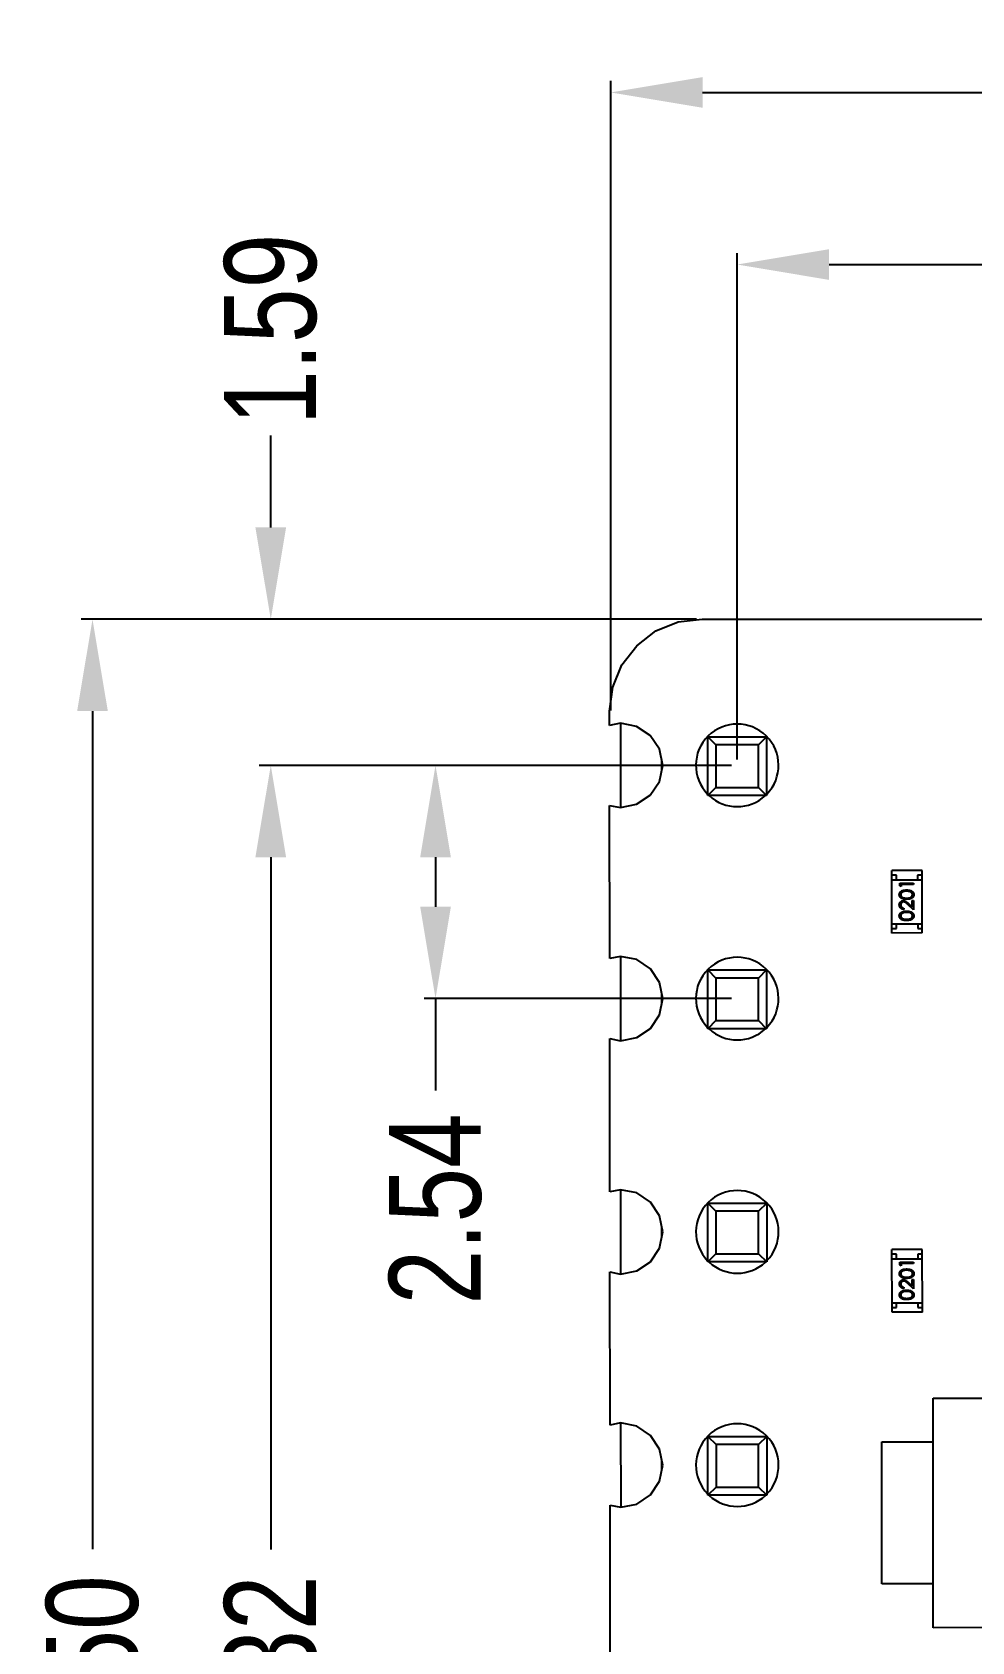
# Model space of a CAD drawing. Header units: inches. Extents: x -50 to 45.5, y -47 to 21.5.
# Drawn here: x -30.97 to -20.75, y -12.74 to 4.79 of the extents above; entities that cross this region are included whole.
import ezdxf

# ---------------------------------------------------------------- set-up
doc = ezdxf.new("R2010")
doc.units = ezdxf.units.IN
doc.header["$LTSCALE"] = 1.21
doc.header["$MEASUREMENT"] = 0
doc.header["$PDMODE"] = 3
doc.header["$PDSIZE"] = 0.3125
doc.layers.get('0').update_dxf_attribs({"linetype": 'CONTINUOUS'})
doc.layers.get('Defpoints').update_dxf_attribs({"linetype": 'CONTINUOUS'})
doc.layers.add('DIM', color=3, linetype='CONTINUOUS')
doc.styles.get("Standard").update_dxf_attribs({"font": 'txt', "width": 0.8})
doc.dimstyles.get("Standard").update_dxf_attribs({"dimtxt": 0.15625, "dimasz": 0.1875, "dimexe": 0.125, "dimexo": 0.0625, "dimgap": 0.09, "dimtad": 0, "dimtih": 1, "dimtoh": 1, "dimzin": 4, "dimdsep": 46, "dimtxsty": 'STANDARD', "dimblk": '_FILLED', "dimblk1": '_FILLED', "dimblk2": '_FILLED', "dimcen": 0.09, "dimazin": 1, "dimtp": 0.01, "dimtm": 0.01, "dimtfac": 1, "dimtofl": 0, "dimtmove": 0, "dimatfit": 3, "dimldrblk": '_FILLED', "dimfxl": 1, "dimtolj": 1, "dimtzin": 4, "dimarcsym": 0})

# ---------------------------------------------------------------- blocks, each defined once
blk = doc.blocks.new('_FILLED')
at = {"color": 0, "linetype": 'ByBlock'}
blk.add_solid([(0, 0), (-1, 0.167), (-1, -0.167)], dxfattribs=at)
blk = doc.blocks.new('*D23')
at = {"layer": 'Defpoints', "color": 0}
for p in [(-8.058, 2.258), (-23.298, -3.195), (-8.058, -3.192)]:
    blk.add_point(p, dxfattribs=at)
at = {"layer": 'DIM', "color": 0, "lineweight": -2}
for p, q in [((-23.298, -3.132), (-23.298, 2.383)), ((-8.058, -3.129), (-8.058, 2.383)), ((-22.298, 2.258), (-17.235, 2.258)), ((-9.058, 2.258), (-14.122, 2.258))]:
    blk.add_line(p, q, dxfattribs=at)
at = {"layer": 'DIM', "color": 0, "lineweight": -2, "rotation": 180}
blk.add_blockref('_FILLED', (-23.298, 2.258), dxfattribs=at)
at = {"layer": 'DIM', "color": 0, "lineweight": -2}
blk.add_blockref('_FILLED', (-8.058, 2.258), dxfattribs=at)
at = {"layer": 'DIM', "color": 0, "insert": (-15.678, 2.258), "char_height": 1, "attachment_point": 5}
blk.add_mtext('\\A1;15.24', dxfattribs=at)
blk = doc.blocks.new('*D24')
at = {"layer": 'Defpoints', "color": 0}
for p in [(-6.678, 4.132), (-6.678, -2.601), (-24.674, -2.661)]:
    blk.add_point(p, dxfattribs=at)
at = {"layer": 'DIM', "color": 0, "lineweight": -2}
for p, q in [((-24.674, -2.598), (-24.674, 4.257)), ((-6.678, -2.539), (-6.678, 4.257)), ((-23.674, 4.132), (-17.099, 4.132)), ((-7.678, 4.132), (-14.253, 4.132))]:
    blk.add_line(p, q, dxfattribs=at)
at = {"layer": 'DIM', "color": 0, "lineweight": -2, "rotation": 180}
blk.add_blockref('_FILLED', (-24.674, 4.132), dxfattribs=at)
at = {"layer": 'DIM', "color": 0, "lineweight": -2}
blk.add_blockref('_FILLED', (-6.678, 4.132), dxfattribs=at)
at = {"layer": 'DIM', "color": 0, "insert": (-15.676, 4.132), "char_height": 1, "attachment_point": 5}
blk.add_mtext('\\A1;18.00', dxfattribs=at)
blk = doc.blocks.new('*D26')
at = {"layer": 'Defpoints', "color": 0}
for p in [(-23.298, -3.195), (-26.581, -5.735), (-23.298, -5.735)]:
    blk.add_point(p, dxfattribs=at)
at = {"layer": 'DIM', "color": 0, "lineweight": -2}
for p, q in [((-23.361, -3.195), (-26.706, -3.195)), ((-26.581, -4.195), (-26.581, -4.735)), ((-23.36, -5.735), (-26.706, -5.735)), ((-26.581, -5.735), (-26.581, -6.735))]:
    blk.add_line(p, q, dxfattribs=at)
for p, rotation in [((-26.581, -3.195), 90), ((-26.581, -5.735), 270)]:
    blk.add_blockref('_FILLED', p, dxfattribs=dict(at, rotation=rotation))
at = {"layer": 'DIM', "color": 0, "insert": (-26.581, -8.025), "char_height": 1, "attachment_point": 5, "rotation": 90}
blk.add_mtext('\\A1;2.54', dxfattribs=at)
blk = doc.blocks.new('*D27')
at = {"layer": 'Defpoints', "color": 0}
for p in [(-23.298, -3.195), (-28.374, -23.515), (-23.294, -23.515)]:
    blk.add_point(p, dxfattribs=at)
at = {"layer": 'DIM', "color": 0, "lineweight": -2}
for p, q in [((-23.361, -3.195), (-28.499, -3.195)), ((-28.374, -4.195), (-28.374, -11.732)), ((-28.374, -22.515), (-28.374, -14.978)), ((-23.356, -23.515), (-28.499, -23.515))]:
    blk.add_line(p, q, dxfattribs=at)
for p, rotation in [((-28.374, -3.195), 90), ((-28.374, -23.515), 270)]:
    blk.add_blockref('_FILLED', p, dxfattribs=dict(at, rotation=rotation))
at = {"layer": 'DIM', "color": 0, "insert": (-28.374, -13.355), "char_height": 1, "attachment_point": 5, "rotation": 90}
blk.add_mtext('\\A1;20.32', dxfattribs=at)
blk = doc.blocks.new('*D28')
at = {"layer": 'Defpoints', "color": 0}
for p in [(-23.679, -1.605), (-30.314, -25.102), (-7.664, -25.102)]:
    blk.add_point(p, dxfattribs=at)
at = {"layer": 'DIM', "color": 0, "lineweight": -2}
for p, q in [((-23.741, -1.605), (-30.439, -1.605)), ((-30.314, -2.605), (-30.314, -11.73)), ((-30.314, -24.102), (-30.314, -14.977)), ((-7.727, -25.102), (-30.439, -25.102))]:
    blk.add_line(p, q, dxfattribs=at)
for p, rotation in [((-30.314, -1.605), 90), ((-30.314, -25.102), 270)]:
    blk.add_blockref('_FILLED', p, dxfattribs=dict(at, rotation=rotation))
at = {"layer": 'DIM', "color": 0, "insert": (-30.314, -13.353), "char_height": 1, "attachment_point": 5, "rotation": 90}
blk.add_mtext('\\A1;23.50', dxfattribs=at)
blk = doc.blocks.new('*D29')
at = {"layer": 'Defpoints', "color": 0}
for p in [(-28.374, -1.605), (-23.679, -1.605), (-23.298, -3.195)]:
    blk.add_point(p, dxfattribs=at)
at = {"layer": 'DIM', "color": 0, "lineweight": -2}
for p, q in [((-28.374, -0.605), (-28.374, 0.395)), ((-23.741, -1.605), (-28.499, -1.605)), ((-23.361, -3.195), (-28.499, -3.195)), ((-28.374, -4.195), (-28.374, -5.195))]:
    blk.add_line(p, q, dxfattribs=at)
for p, rotation in [((-28.374, -1.605), 270), ((-28.374, -3.195), 90)]:
    blk.add_blockref('_FILLED', p, dxfattribs=dict(at, rotation=rotation))
at = {"layer": 'DIM', "color": 0, "insert": (-28.374, 1.552), "char_height": 1, "attachment_point": 5, "rotation": 90}
blk.add_mtext('\\A1;1.59', dxfattribs=at)

msp = doc.modelspace()

# ---------------------------------------------------------------- linework, layer by layer
at = {"color": 7, "linetype": 'Continuous'}
for p, q in [((-24.392, -1.892), (-24.183, -1.732)), ((-24.183, -1.732), (-23.94, -1.631)), ((-23.94, -1.631), (-23.679, -1.605)), ((-23.679, -1.605), (-20.138, -1.602)), ((-24.552, -2.101), (-24.392, -1.892)), ((-24.653, -2.344), (-24.552, -2.101)), ((-24.687, -2.605), (-24.653, -2.344)), ((-24.687, -2.76), (-24.687, -2.605)), ((-24.568, -2.736), (-24.687, -2.76)), ((-24.568, -2.736), (-24.568, -3.654)), ((-24.393, -2.771), (-24.568, -2.736)), ((-24.244, -2.871), (-24.393, -2.771)), ((-24.144, -3.02), (-24.244, -2.871)), ((-23.618, -3.523), (-23.618, -2.883)), ((-23.618, -2.883), (-23.53, -2.971)), ((-23.618, -2.883), (-22.978, -2.883)), ((-23.53, -2.971), (-23.53, -3.435)), ((-23.067, -2.971), (-23.53, -2.971)), ((-22.978, -2.883), (-23.067, -2.971)), ((-23.066, -3.435), (-23.067, -2.971)), ((-22.978, -2.883), (-22.978, -3.523)), ((-24.109, -3.195), (-24.144, -3.02)), ((-24.118, -3.239), (-24.118, -3.151)), ((-24.144, -3.371), (-24.109, -3.195)), ((-24.244, -3.52), (-24.144, -3.371)), ((-23.53, -3.435), (-23.618, -3.523)), ((-23.53, -3.435), (-23.066, -3.435)), ((-23.066, -3.435), (-22.978, -3.523)), ((-24.685, -5.3), (-24.686, -3.631)), ((-24.686, -3.631), (-24.568, -3.654)), ((-24.568, -3.654), (-24.393, -3.619)), ((-24.393, -3.619), (-24.244, -3.52)), ((-22.978, -3.523), (-23.618, -3.523)), ((-21.285, -4.34), (-21.615, -4.341)), ((-21.614, -5.021), (-21.615, -4.341)), ((-21.284, -5.02), (-21.285, -4.34)), ((-21.565, -4.391), (-21.615, -4.391)), ((-21.615, -4.441), (-21.285, -4.44)), ((-21.565, -4.441), (-21.565, -4.391)), ((-21.53, -4.506), (-21.53, -4.479)), ((-21.53, -4.479), (-21.38, -4.479)), ((-21.514, -4.515), (-21.53, -4.506)), ((-21.514, -4.492), (-21.514, -4.515)), ((-21.38, -4.492), (-21.514, -4.492)), ((-21.38, -4.479), (-21.38, -4.492)), ((-21.335, -4.39), (-21.335, -4.44)), ((-21.285, -4.39), (-21.335, -4.39)), ((-21.417, -4.571), (-21.455, -4.565)), ((-21.38, -4.769), (-21.442, -4.711)), ((-21.435, -4.699), (-21.395, -4.737)), ((-21.395, -4.737), (-21.395, -4.667)), ((-21.395, -4.667), (-21.38, -4.667)), ((-21.38, -4.667), (-21.38, -4.769)), ((-21.484, -4.75), (-21.484, -4.763)), ((-21.417, -4.802), (-21.455, -4.796)), ((-21.614, -4.921), (-21.284, -4.92)), ((-21.614, -4.971), (-21.564, -4.971)), ((-21.284, -5.02), (-21.614, -5.021)), ((-21.564, -4.971), (-21.564, -4.921)), ((-21.334, -4.92), (-21.334, -4.97)), ((-21.334, -4.97), (-21.284, -4.97)), ((-24.568, -5.276), (-24.685, -5.3)), ((-24.568, -5.276), (-24.568, -6.194)), ((-24.392, -5.311), (-24.568, -5.276)), ((-24.243, -5.411), (-24.392, -5.311)), ((-24.144, -5.56), (-24.243, -5.411)), ((-23.618, -6.063), (-23.618, -5.423)), ((-23.618, -5.423), (-23.53, -5.511)), ((-23.618, -5.423), (-22.978, -5.423)), ((-22.978, -5.423), (-23.066, -5.511)), ((-22.978, -5.423), (-22.978, -6.063)), ((-24.109, -5.735), (-24.144, -5.56)), ((-23.53, -5.511), (-23.529, -5.975)), ((-23.066, -5.511), (-23.53, -5.511)), ((-23.066, -5.975), (-23.066, -5.511)), ((-24.144, -5.911), (-24.109, -5.735)), ((-24.118, -5.779), (-24.118, -5.691)), ((-24.243, -6.06), (-24.144, -5.911)), ((-24.392, -6.159), (-24.243, -6.06)), ((-23.529, -5.975), (-23.618, -6.063)), ((-22.978, -6.063), (-23.618, -6.063)), ((-23.529, -5.975), (-23.066, -5.975)), ((-23.066, -5.975), (-22.978, -6.063)), ((-24.684, -7.84), (-24.685, -6.171)), ((-24.685, -6.171), (-24.568, -6.194)), ((-24.568, -6.194), (-24.392, -6.159)), ((-24.567, -7.816), (-24.684, -7.84)), ((-24.567, -7.816), (-24.567, -8.734)), ((-24.392, -7.851), (-24.567, -7.816)), ((-24.243, -7.951), (-24.392, -7.851)), ((-24.143, -8.1), (-24.243, -7.951)), ((-23.617, -8.603), (-23.617, -7.963)), ((-23.617, -7.963), (-23.529, -8.051)), ((-23.617, -7.963), (-22.977, -7.963)), ((-23.529, -8.051), (-23.529, -8.515)), ((-23.065, -8.051), (-23.529, -8.051)), ((-22.977, -7.963), (-23.065, -8.051)), ((-23.065, -8.515), (-23.065, -8.051)), ((-22.977, -7.963), (-22.977, -8.603)), ((-24.108, -8.275), (-24.143, -8.1)), ((-24.117, -8.319), (-24.117, -8.231)), ((-24.143, -8.451), (-24.108, -8.275)), ((-24.243, -8.6), (-24.143, -8.451)), ((-23.529, -8.515), (-23.617, -8.603)), ((-23.529, -8.515), (-23.065, -8.515)), ((-23.065, -8.515), (-22.977, -8.603)), ((-21.613, -9.148), (-21.614, -8.468)), ((-21.284, -8.468), (-21.614, -8.468)), ((-21.564, -8.518), (-21.614, -8.518)), ((-21.614, -8.568), (-21.284, -8.568)), ((-21.564, -8.568), (-21.564, -8.518)), ((-21.334, -8.518), (-21.334, -8.568)), ((-21.284, -8.518), (-21.334, -8.518)), ((-21.283, -9.148), (-21.284, -8.468)), ((-24.682, -10.379), (-24.683, -8.711)), ((-24.683, -8.711), (-24.567, -8.734)), ((-24.567, -8.734), (-24.391, -8.699)), ((-24.391, -8.699), (-24.243, -8.6)), ((-22.977, -8.603), (-23.617, -8.603)), ((-21.529, -8.634), (-21.529, -8.606)), ((-21.529, -8.606), (-21.379, -8.606)), ((-21.514, -8.643), (-21.529, -8.634)), ((-21.514, -8.62), (-21.514, -8.643)), ((-21.379, -8.62), (-21.514, -8.62)), ((-21.416, -8.698), (-21.454, -8.693)), ((-21.379, -8.606), (-21.379, -8.62)), ((-21.483, -8.877), (-21.483, -8.891)), ((-21.416, -8.929), (-21.454, -8.924)), ((-21.379, -8.897), (-21.441, -8.838)), ((-21.434, -8.827), (-21.394, -8.864)), ((-21.394, -8.864), (-21.394, -8.795)), ((-21.394, -8.795), (-21.379, -8.795)), ((-21.379, -8.795), (-21.379, -8.897)), ((-21.614, -9.048), (-21.284, -9.048)), ((-21.614, -9.098), (-21.564, -9.098)), ((-21.564, -9.098), (-21.564, -9.048)), ((-21.334, -9.048), (-21.334, -9.098)), ((-21.334, -9.098), (-21.284, -9.098)), ((-21.283, -9.148), (-21.613, -9.148)), ((-21.165, -10.085), (-18.165, -10.084)), ((-21.164, -12.585), (-21.165, -10.085)), ((-24.567, -10.356), (-24.682, -10.379)), ((-24.567, -10.356), (-24.566, -11.274)), ((-24.391, -10.391), (-24.567, -10.356)), ((-24.242, -10.491), (-24.391, -10.391)), ((-24.143, -10.64), (-24.242, -10.491)), ((-23.616, -11.143), (-23.617, -10.503)), ((-23.617, -10.503), (-23.528, -10.591)), ((-23.617, -10.503), (-22.977, -10.503)), ((-22.977, -10.503), (-23.065, -10.591)), ((-22.977, -10.503), (-22.976, -11.143)), ((-24.108, -10.815), (-24.143, -10.64)), ((-23.528, -10.591), (-23.528, -11.055)), ((-23.065, -10.591), (-23.528, -10.591)), ((-23.065, -11.055), (-23.065, -10.591)), ((-21.725, -12.108), (-21.725, -10.563)), ((-21.725, -10.563), (-21.164, -10.563)), ((-24.143, -10.991), (-24.108, -10.815)), ((-24.117, -10.859), (-24.117, -10.771)), ((-24.242, -11.14), (-24.143, -10.991)), ((-24.391, -11.239), (-24.242, -11.14)), ((-23.528, -11.055), (-23.616, -11.143)), ((-22.976, -11.143), (-23.616, -11.143)), ((-23.528, -11.055), (-23.065, -11.055)), ((-23.065, -11.055), (-22.976, -11.143)), ((-24.681, -12.919), (-24.682, -11.251)), ((-24.682, -11.251), (-24.566, -11.274)), ((-24.566, -11.274), (-24.391, -11.239)), ((-21.164, -12.108), (-21.725, -12.108)), ((-18.164, -12.584), (-21.164, -12.585))]:
    msp.add_line(p, q, dxfattribs=at)
for centre, start, end in [((-23.298, -3.195), 315.8547, 224.1981), ((-23.298, -3.195), 227.1055, 312.8734), ((-23.298, -5.735), 315.8547, 224.1981), ((-23.298, -5.735), 227.1055, 312.8734), ((-23.297, -8.275), 315.8547, 224.1981), ((-23.297, -8.275), 227.1055, 312.8734), ((-23.297, -10.815), 315.8547, 224.1981), ((-23.297, -10.815), 227.1055, 312.8734)]:
    msp.add_arc(centre, 0.45, start, end, dxfattribs=at)
for points, knots in [([(-21.534, -4.604), (-21.534, -4.602), (-21.534, -4.6), (-21.533, -4.596), (-21.533, -4.593), (-21.532, -4.59), (-21.53, -4.586), (-21.529, -4.583), (-21.527, -4.58), (-21.525, -4.577), (-21.523, -4.574), (-21.521, -4.572), (-21.518, -4.569), (-21.515, -4.567), (-21.511, -4.564), (-21.508, -4.562), (-21.504, -4.56), (-21.5, -4.559), (-21.496, -4.557), (-21.491, -4.556), (-21.486, -4.554), (-21.48, -4.553), (-21.474, -4.553), (-21.468, -4.552), (-21.462, -4.552), (-21.457, -4.552), (-21.455, -4.552)], [0, 0, 0, 0, 0.033788, 0.067194, 0.099862, 0.132567, 0.165151, 0.197913, 0.231319, 0.265083, 0.299255, 0.334399, 0.369943, 0.406284, 0.444064, 0.482998, 0.523354, 0.565537, 0.609613, 0.656391, 0.705885, 0.758325, 0.813832, 0.872795, 0.934722, 1, 1, 1, 1]), ([(-21.455, -4.552), (-21.452, -4.552), (-21.448, -4.552), (-21.441, -4.552), (-21.435, -4.553), (-21.429, -4.553), (-21.424, -4.554), (-21.419, -4.556), (-21.414, -4.557), (-21.41, -4.558), (-21.406, -4.56), (-21.402, -4.562), (-21.398, -4.564), (-21.395, -4.566), (-21.392, -4.569), (-21.389, -4.571), (-21.387, -4.574), (-21.384, -4.577), (-21.382, -4.58), (-21.381, -4.583), (-21.379, -4.586), (-21.378, -4.59), (-21.377, -4.593), (-21.376, -4.596), (-21.376, -4.6), (-21.376, -4.602), (-21.376, -4.604)], [0, 0, 0, 0, 0.065063, 0.126773, 0.185516, 0.240765, 0.29298, 0.34225, 0.388919, 0.432776, 0.474628, 0.514775, 0.553606, 0.591426, 0.628028, 0.663804, 0.698984, 0.733591, 0.767628, 0.801208, 0.834264, 0.866981, 0.89972, 0.932702, 0.966176, 1, 1, 1, 1]), ([(-21.455, -4.654), (-21.457, -4.654), (-21.462, -4.654), (-21.469, -4.653), (-21.475, -4.653), (-21.481, -4.652), (-21.487, -4.651), (-21.492, -4.65), (-21.496, -4.649), (-21.501, -4.647), (-21.505, -4.646), (-21.508, -4.644), (-21.512, -4.642), (-21.515, -4.64), (-21.518, -4.637), (-21.521, -4.635), (-21.523, -4.632), (-21.525, -4.63), (-21.527, -4.627), (-21.529, -4.624), (-21.53, -4.62), (-21.532, -4.617), (-21.533, -4.614), (-21.533, -4.611), (-21.534, -4.607), (-21.534, -4.605), (-21.534, -4.604)], [0, 0, 0, 0, 0.068595, 0.133246, 0.194313, 0.251279, 0.304513, 0.354235, 0.400481, 0.443411, 0.484015, 0.523252, 0.561042, 0.5979, 0.633518, 0.668314, 0.702496, 0.736685, 0.770293, 0.803437, 0.835913, 0.86846, 0.900847, 0.933467, 0.966258, 1, 1, 1, 1]), ([(-21.534, -4.714), (-21.534, -4.713), (-21.534, -4.71), (-21.533, -4.705), (-21.532, -4.7), (-21.53, -4.696), (-21.529, -4.692), (-21.526, -4.688), (-21.524, -4.685), (-21.52, -4.682), (-21.517, -4.679), (-21.513, -4.676), (-21.51, -4.674), (-21.506, -4.672), (-21.502, -4.671), (-21.498, -4.67), (-21.493, -4.669), (-21.491, -4.669), (-21.489, -4.669)], [0, 0, 0, 0, 0.069475, 0.136517, 0.200789, 0.26383, 0.325735, 0.387291, 0.449509, 0.512968, 0.576275, 0.63758, 0.697903, 0.757172, 0.816599, 0.876653, 0.93729, 1, 1, 1, 1]), ([(-21.484, -4.763), (-21.485, -4.763), (-21.489, -4.763), (-21.494, -4.762), (-21.499, -4.761), (-21.504, -4.759), (-21.508, -4.757), (-21.512, -4.755), (-21.516, -4.752), (-21.52, -4.749), (-21.523, -4.745), (-21.526, -4.741), (-21.528, -4.737), (-21.53, -4.733), (-21.532, -4.729), (-21.533, -4.724), (-21.534, -4.719), (-21.534, -4.716), (-21.534, -4.714)], [0, 0, 0, 0, 0.068791, 0.135103, 0.198979, 0.261904, 0.323495, 0.385195, 0.446969, 0.509765, 0.572251, 0.633405, 0.693251, 0.752583, 0.812579, 0.873275, 0.93555, 1, 1, 1, 1]), ([(-21.455, -4.565), (-21.457, -4.565), (-21.46, -4.565), (-21.465, -4.565), (-21.47, -4.566), (-21.475, -4.566), (-21.479, -4.567), (-21.483, -4.568), (-21.487, -4.569), (-21.491, -4.57), (-21.494, -4.572), (-21.498, -4.573), (-21.501, -4.575), (-21.503, -4.576), (-21.506, -4.578), (-21.508, -4.58), (-21.51, -4.582), (-21.512, -4.585), (-21.515, -4.589), (-21.517, -4.593), (-21.518, -4.598), (-21.518, -4.601), (-21.518, -4.603)], [0, 0, 0, 0, 0.065681, 0.128486, 0.188175, 0.245106, 0.299448, 0.350823, 0.399942, 0.446672, 0.491255, 0.533376, 0.573853, 0.612526, 0.649597, 0.685532, 0.720106, 0.753838, 0.818925, 0.880493, 0.940311, 1, 1, 1, 1]), ([(-21.518, -4.603), (-21.518, -4.605), (-21.518, -4.608), (-21.517, -4.613), (-21.515, -4.618), (-21.512, -4.621), (-21.51, -4.624), (-21.508, -4.626), (-21.506, -4.628), (-21.504, -4.63), (-21.501, -4.632), (-21.498, -4.633), (-21.496, -4.634), (-21.492, -4.636), (-21.489, -4.637), (-21.485, -4.638), (-21.481, -4.639), (-21.477, -4.639), (-21.472, -4.64), (-21.466, -4.64), (-21.461, -4.64), (-21.457, -4.64), (-21.455, -4.64)], [0, 0, 0, 0, 0.060387, 0.120883, 0.182755, 0.247811, 0.281299, 0.315088, 0.349702, 0.384857, 0.420966, 0.458511, 0.497175, 0.537602, 0.580503, 0.627468, 0.678388, 0.733983, 0.793747, 0.857714, 0.926698, 1, 1, 1, 1]), ([(-21.488, -4.683), (-21.489, -4.683), (-21.491, -4.683), (-21.494, -4.683), (-21.497, -4.684), (-21.499, -4.685), (-21.502, -4.686), (-21.505, -4.688), (-21.507, -4.69), (-21.509, -4.692), (-21.511, -4.694), (-21.513, -4.697), (-21.515, -4.7), (-21.516, -4.702), (-21.517, -4.705), (-21.518, -4.709), (-21.518, -4.712), (-21.518, -4.714), (-21.518, -4.715)], [0, 0, 0, 0, 0.061965, 0.122122, 0.180988, 0.239933, 0.299906, 0.359989, 0.421776, 0.486576, 0.551535, 0.615018, 0.677259, 0.73973, 0.80305, 0.866495, 0.931973, 1, 1, 1, 1]), ([(-21.518, -4.715), (-21.518, -4.716), (-21.518, -4.719), (-21.518, -4.722), (-21.517, -4.725), (-21.516, -4.728), (-21.515, -4.731), (-21.513, -4.734), (-21.511, -4.737), (-21.509, -4.739), (-21.507, -4.741), (-21.504, -4.743), (-21.501, -4.745), (-21.498, -4.747), (-21.495, -4.748), (-21.491, -4.749), (-21.488, -4.749), (-21.485, -4.75), (-21.484, -4.75)], [0, 0, 0, 0, 0.064439, 0.126547, 0.186887, 0.245878, 0.304041, 0.362191, 0.420976, 0.48066, 0.5406, 0.600689, 0.661936, 0.724443, 0.789038, 0.856314, 0.926352, 1, 1, 1, 1]), ([(-21.489, -4.669), (-21.487, -4.669), (-21.483, -4.669), (-21.477, -4.671), (-21.471, -4.672), (-21.466, -4.675), (-21.462, -4.677), (-21.459, -4.679), (-21.456, -4.682), (-21.452, -4.685), (-21.448, -4.688), (-21.444, -4.691), (-21.44, -4.695), (-21.437, -4.698), (-21.435, -4.699)], [0, 0, 0, 0, 0.098702, 0.195672, 0.292422, 0.391343, 0.444462, 0.504229, 0.570352, 0.642546, 0.722288, 0.807921, 0.90047, 1, 1, 1, 1]), ([(-21.442, -4.711), (-21.443, -4.709), (-21.446, -4.707), (-21.45, -4.703), (-21.454, -4.699), (-21.458, -4.696), (-21.461, -4.694), (-21.464, -4.691), (-21.467, -4.689), (-21.47, -4.687), (-21.474, -4.685), (-21.478, -4.684), (-21.483, -4.683), (-21.486, -4.683), (-21.488, -4.683)], [0, 0, 0, 0, 0.110803, 0.212829, 0.306101, 0.390647, 0.466924, 0.534481, 0.593587, 0.644557, 0.7362, 0.825024, 0.911986, 1, 1, 1, 1]), ([(-21.455, -4.64), (-21.453, -4.64), (-21.449, -4.64), (-21.443, -4.64), (-21.438, -4.64), (-21.433, -4.639), (-21.429, -4.638), (-21.424, -4.638), (-21.421, -4.637), (-21.417, -4.636), (-21.414, -4.634), (-21.411, -4.633), (-21.409, -4.632), (-21.406, -4.63), (-21.404, -4.628), (-21.402, -4.626), (-21.4, -4.624), (-21.397, -4.621), (-21.395, -4.618), (-21.393, -4.613), (-21.392, -4.608), (-21.391, -4.605), (-21.391, -4.603)], [0, 0, 0, 0, 0.072951, 0.141584, 0.205926, 0.265301, 0.320597, 0.371817, 0.41879, 0.461699, 0.502134, 0.540804, 0.578181, 0.614297, 0.649678, 0.684299, 0.718359, 0.752081, 0.817652, 0.879722, 0.939966, 1, 1, 1, 1]), ([(-21.376, -4.604), (-21.376, -4.605), (-21.376, -4.607), (-21.376, -4.611), (-21.377, -4.614), (-21.378, -4.617), (-21.379, -4.62), (-21.381, -4.623), (-21.382, -4.626), (-21.384, -4.629), (-21.386, -4.632), (-21.389, -4.635), (-21.392, -4.637), (-21.395, -4.64), (-21.398, -4.642), (-21.401, -4.644), (-21.405, -4.646), (-21.409, -4.647), (-21.413, -4.649), (-21.418, -4.65), (-21.423, -4.651), (-21.429, -4.652), (-21.435, -4.653), (-21.441, -4.653), (-21.448, -4.654), (-21.452, -4.654), (-21.455, -4.654)], [0, 0, 0, 0, 0.033787, 0.066622, 0.099285, 0.131361, 0.163585, 0.196104, 0.228902, 0.262158, 0.295991, 0.330218, 0.36506, 0.400951, 0.43762, 0.475708, 0.515381, 0.556414, 0.599765, 0.646424, 0.696431, 0.749782, 0.806573, 0.867436, 0.931887, 1, 1, 1, 1]), ([(-21.391, -4.603), (-21.391, -4.601), (-21.392, -4.598), (-21.393, -4.593), (-21.395, -4.589), (-21.397, -4.585), (-21.399, -4.582), (-21.401, -4.58), (-21.404, -4.578), (-21.406, -4.576), (-21.408, -4.575), (-21.411, -4.573), (-21.414, -4.572), (-21.416, -4.571), (-21.417, -4.571)], [0, 0, 0, 0, 0.112813, 0.225394, 0.339595, 0.459675, 0.521735, 0.583926, 0.648174, 0.713881, 0.781004, 0.851451, 0.924051, 1, 1, 1, 1]), ([(-21.534, -4.834), (-21.534, -4.833), (-21.534, -4.831), (-21.533, -4.827), (-21.533, -4.824), (-21.532, -4.821), (-21.53, -4.817), (-21.529, -4.814), (-21.527, -4.811), (-21.525, -4.808), (-21.523, -4.805), (-21.521, -4.802), (-21.518, -4.8), (-21.515, -4.797), (-21.511, -4.795), (-21.508, -4.793), (-21.504, -4.791), (-21.5, -4.789), (-21.495, -4.788), (-21.491, -4.786), (-21.486, -4.785), (-21.48, -4.784), (-21.474, -4.783), (-21.468, -4.783), (-21.462, -4.783), (-21.457, -4.783), (-21.455, -4.783)], [0, 0, 0, 0, 0.033788, 0.067194, 0.099862, 0.132567, 0.165151, 0.197913, 0.231319, 0.265083, 0.299255, 0.334399, 0.369943, 0.406284, 0.444064, 0.482998, 0.523354, 0.565537, 0.609613, 0.656391, 0.705885, 0.758325, 0.813832, 0.872795, 0.934722, 1, 1, 1, 1]), ([(-21.455, -4.884), (-21.457, -4.884), (-21.462, -4.884), (-21.469, -4.884), (-21.475, -4.884), (-21.481, -4.883), (-21.486, -4.882), (-21.492, -4.881), (-21.496, -4.88), (-21.501, -4.878), (-21.505, -4.877), (-21.508, -4.875), (-21.512, -4.873), (-21.515, -4.871), (-21.518, -4.868), (-21.521, -4.866), (-21.523, -4.863), (-21.525, -4.86), (-21.527, -4.857), (-21.529, -4.854), (-21.53, -4.851), (-21.532, -4.848), (-21.533, -4.845), (-21.533, -4.841), (-21.534, -4.838), (-21.534, -4.836), (-21.534, -4.834)], [0, 0, 0, 0, 0.068595, 0.133246, 0.194313, 0.251279, 0.304513, 0.354235, 0.400481, 0.443411, 0.484015, 0.523252, 0.561042, 0.5979, 0.633518, 0.668314, 0.702496, 0.736685, 0.770293, 0.803437, 0.835913, 0.86846, 0.900847, 0.933467, 0.966258, 1, 1, 1, 1]), ([(-21.455, -4.796), (-21.457, -4.796), (-21.46, -4.796), (-21.465, -4.796), (-21.47, -4.797), (-21.475, -4.797), (-21.479, -4.798), (-21.483, -4.799), (-21.487, -4.8), (-21.491, -4.801), (-21.494, -4.802), (-21.498, -4.804), (-21.501, -4.805), (-21.503, -4.807), (-21.506, -4.809), (-21.508, -4.811), (-21.51, -4.813), (-21.512, -4.816), (-21.515, -4.819), (-21.517, -4.824), (-21.518, -4.829), (-21.518, -4.832), (-21.518, -4.834)], [0, 0, 0, 0, 0.065681, 0.128486, 0.188175, 0.245106, 0.299448, 0.350823, 0.399942, 0.446672, 0.491255, 0.533376, 0.573853, 0.612526, 0.649597, 0.685532, 0.720106, 0.753838, 0.818925, 0.880493, 0.940311, 1, 1, 1, 1]), ([(-21.518, -4.834), (-21.518, -4.836), (-21.518, -4.839), (-21.517, -4.844), (-21.515, -4.848), (-21.512, -4.852), (-21.51, -4.855), (-21.508, -4.857), (-21.506, -4.859), (-21.504, -4.861), (-21.501, -4.862), (-21.498, -4.864), (-21.495, -4.865), (-21.492, -4.866), (-21.489, -4.868), (-21.485, -4.868), (-21.481, -4.869), (-21.477, -4.87), (-21.472, -4.87), (-21.466, -4.871), (-21.461, -4.871), (-21.457, -4.871), (-21.455, -4.871)], [0, 0, 0, 0, 0.060387, 0.120883, 0.182755, 0.247811, 0.281299, 0.315088, 0.349702, 0.384857, 0.420966, 0.458511, 0.497175, 0.537602, 0.580503, 0.627468, 0.678388, 0.733983, 0.793747, 0.857714, 0.926698, 1, 1, 1, 1]), ([(-21.455, -4.783), (-21.452, -4.783), (-21.448, -4.783), (-21.441, -4.783), (-21.435, -4.783), (-21.429, -4.784), (-21.424, -4.785), (-21.419, -4.786), (-21.414, -4.788), (-21.41, -4.789), (-21.406, -4.791), (-21.402, -4.793), (-21.398, -4.795), (-21.395, -4.797), (-21.392, -4.8), (-21.389, -4.802), (-21.387, -4.805), (-21.384, -4.808), (-21.382, -4.811), (-21.381, -4.814), (-21.379, -4.817), (-21.378, -4.82), (-21.377, -4.824), (-21.376, -4.827), (-21.376, -4.831), (-21.376, -4.833), (-21.376, -4.834)], [0, 0, 0, 0, 0.065063, 0.126773, 0.185516, 0.240765, 0.29298, 0.34225, 0.388919, 0.432776, 0.474628, 0.514775, 0.553606, 0.591426, 0.628028, 0.663804, 0.698984, 0.733591, 0.767628, 0.801208, 0.834264, 0.866981, 0.89972, 0.932702, 0.966176, 1, 1, 1, 1]), ([(-21.455, -4.871), (-21.453, -4.871), (-21.449, -4.871), (-21.443, -4.871), (-21.438, -4.87), (-21.433, -4.87), (-21.429, -4.869), (-21.424, -4.868), (-21.421, -4.868), (-21.417, -4.866), (-21.414, -4.865), (-21.411, -4.864), (-21.409, -4.862), (-21.406, -4.861), (-21.404, -4.859), (-21.402, -4.857), (-21.4, -4.855), (-21.397, -4.852), (-21.395, -4.848), (-21.393, -4.844), (-21.392, -4.839), (-21.391, -4.836), (-21.391, -4.834)], [0, 0, 0, 0, 0.072951, 0.141584, 0.205926, 0.265301, 0.320597, 0.371817, 0.41879, 0.461699, 0.502134, 0.540804, 0.578181, 0.614297, 0.649678, 0.684299, 0.718359, 0.752081, 0.817652, 0.879722, 0.939966, 1, 1, 1, 1]), ([(-21.376, -4.834), (-21.376, -4.835), (-21.376, -4.838), (-21.376, -4.841), (-21.377, -4.845), (-21.378, -4.848), (-21.379, -4.851), (-21.381, -4.854), (-21.382, -4.857), (-21.384, -4.86), (-21.386, -4.863), (-21.389, -4.866), (-21.392, -4.868), (-21.394, -4.87), (-21.398, -4.873), (-21.401, -4.875), (-21.405, -4.876), (-21.409, -4.878), (-21.413, -4.88), (-21.418, -4.881), (-21.423, -4.882), (-21.429, -4.883), (-21.435, -4.884), (-21.441, -4.884), (-21.448, -4.884), (-21.452, -4.884), (-21.455, -4.884)], [0, 0, 0, 0, 0.033787, 0.066622, 0.099285, 0.131361, 0.163585, 0.196104, 0.228902, 0.262158, 0.295991, 0.330218, 0.36506, 0.400951, 0.43762, 0.475708, 0.515381, 0.556414, 0.599765, 0.646424, 0.696431, 0.749782, 0.806573, 0.867436, 0.931887, 1, 1, 1, 1]), ([(-21.391, -4.834), (-21.391, -4.832), (-21.392, -4.829), (-21.393, -4.824), (-21.395, -4.819), (-21.397, -4.816), (-21.399, -4.813), (-21.401, -4.811), (-21.403, -4.809), (-21.406, -4.807), (-21.408, -4.806), (-21.411, -4.804), (-21.414, -4.803), (-21.416, -4.802), (-21.417, -4.802)], [0, 0, 0, 0, 0.112813, 0.225394, 0.339595, 0.459675, 0.521735, 0.583926, 0.648174, 0.713881, 0.781004, 0.851451, 0.924051, 1, 1, 1, 1]), ([(-21.533, -8.731), (-21.533, -8.73), (-21.533, -8.728), (-21.532, -8.724), (-21.532, -8.721), (-21.531, -8.717), (-21.529, -8.714), (-21.528, -8.711), (-21.526, -8.708), (-21.524, -8.705), (-21.522, -8.702), (-21.52, -8.699), (-21.517, -8.697), (-21.514, -8.694), (-21.51, -8.692), (-21.507, -8.69), (-21.503, -8.688), (-21.499, -8.686), (-21.495, -8.684), (-21.49, -8.683), (-21.485, -8.682), (-21.479, -8.681), (-21.473, -8.68), (-21.467, -8.68), (-21.461, -8.679), (-21.456, -8.679), (-21.454, -8.679)], [0, 0, 0, 0, 0.033788, 0.067194, 0.099862, 0.132567, 0.165151, 0.197913, 0.231319, 0.265083, 0.299255, 0.334399, 0.369943, 0.406284, 0.444064, 0.482998, 0.523354, 0.565537, 0.609613, 0.656391, 0.705885, 0.758325, 0.813832, 0.872795, 0.934722, 1, 1, 1, 1]), ([(-21.454, -8.781), (-21.456, -8.781), (-21.461, -8.781), (-21.468, -8.781), (-21.474, -8.78), (-21.48, -8.78), (-21.486, -8.779), (-21.491, -8.778), (-21.495, -8.776), (-21.5, -8.775), (-21.504, -8.773), (-21.507, -8.771), (-21.511, -8.769), (-21.514, -8.767), (-21.517, -8.765), (-21.52, -8.762), (-21.522, -8.76), (-21.524, -8.757), (-21.526, -8.754), (-21.528, -8.751), (-21.529, -8.748), (-21.531, -8.745), (-21.532, -8.741), (-21.532, -8.738), (-21.533, -8.735), (-21.533, -8.732), (-21.533, -8.731)], [0, 0, 0, 0, 0.068595, 0.133246, 0.194313, 0.251279, 0.304513, 0.354235, 0.400481, 0.443411, 0.484015, 0.523252, 0.561042, 0.5979, 0.633518, 0.668314, 0.702496, 0.736685, 0.770293, 0.803437, 0.835913, 0.86846, 0.900847, 0.933467, 0.966258, 1, 1, 1, 1]), ([(-21.454, -8.693), (-21.456, -8.693), (-21.459, -8.693), (-21.464, -8.693), (-21.469, -8.693), (-21.474, -8.694), (-21.478, -8.695), (-21.483, -8.696), (-21.486, -8.697), (-21.49, -8.698), (-21.494, -8.699), (-21.497, -8.701), (-21.5, -8.702), (-21.502, -8.704), (-21.505, -8.706), (-21.507, -8.708), (-21.509, -8.71), (-21.511, -8.712), (-21.514, -8.716), (-21.516, -8.721), (-21.517, -8.726), (-21.517, -8.729), (-21.517, -8.731)], [0, 0, 0, 0, 0.065681, 0.128486, 0.188175, 0.245106, 0.299448, 0.350823, 0.399942, 0.446672, 0.491255, 0.533376, 0.573853, 0.612526, 0.649597, 0.685532, 0.720106, 0.753838, 0.818925, 0.880493, 0.940311, 1, 1, 1, 1]), ([(-21.517, -8.731), (-21.517, -8.732), (-21.517, -8.736), (-21.516, -8.74), (-21.514, -8.745), (-21.511, -8.749), (-21.509, -8.752), (-21.507, -8.754), (-21.505, -8.756), (-21.503, -8.757), (-21.5, -8.759), (-21.497, -8.761), (-21.495, -8.762), (-21.491, -8.763), (-21.488, -8.764), (-21.484, -8.765), (-21.48, -8.766), (-21.476, -8.767), (-21.471, -8.767), (-21.465, -8.767), (-21.46, -8.768), (-21.456, -8.768), (-21.454, -8.768)], [0, 0, 0, 0, 0.060387, 0.120883, 0.182755, 0.247811, 0.281299, 0.315088, 0.349702, 0.384857, 0.420966, 0.458511, 0.497175, 0.537602, 0.580503, 0.627468, 0.678388, 0.733983, 0.793747, 0.857714, 0.926698, 1, 1, 1, 1]), ([(-21.454, -8.679), (-21.452, -8.679), (-21.447, -8.679), (-21.441, -8.68), (-21.434, -8.68), (-21.429, -8.681), (-21.423, -8.682), (-21.418, -8.683), (-21.413, -8.684), (-21.409, -8.686), (-21.405, -8.688), (-21.401, -8.69), (-21.397, -8.692), (-21.394, -8.694), (-21.391, -8.696), (-21.388, -8.699), (-21.386, -8.702), (-21.384, -8.705), (-21.382, -8.708), (-21.38, -8.711), (-21.378, -8.714), (-21.377, -8.717), (-21.376, -8.721), (-21.376, -8.724), (-21.375, -8.727), (-21.375, -8.73), (-21.375, -8.731)], [0, 0, 0, 0, 0.065063, 0.126773, 0.185516, 0.240765, 0.29298, 0.34225, 0.388919, 0.432776, 0.474628, 0.514775, 0.553606, 0.591426, 0.628028, 0.663804, 0.698984, 0.733591, 0.767628, 0.801208, 0.834264, 0.866981, 0.89972, 0.932702, 0.966176, 1, 1, 1, 1]), ([(-21.375, -8.731), (-21.375, -8.732), (-21.375, -8.735), (-21.375, -8.738), (-21.376, -8.741), (-21.377, -8.745), (-21.378, -8.748), (-21.38, -8.751), (-21.381, -8.754), (-21.383, -8.757), (-21.385, -8.76), (-21.388, -8.762), (-21.391, -8.765), (-21.394, -8.767), (-21.397, -8.769), (-21.4, -8.771), (-21.404, -8.773), (-21.408, -8.775), (-21.412, -8.776), (-21.417, -8.778), (-21.422, -8.779), (-21.428, -8.78), (-21.434, -8.78), (-21.44, -8.781), (-21.447, -8.781), (-21.451, -8.781), (-21.454, -8.781)], [0, 0, 0, 0, 0.033787, 0.066622, 0.099285, 0.131361, 0.163585, 0.196104, 0.228902, 0.262158, 0.295991, 0.330218, 0.36506, 0.400951, 0.43762, 0.475708, 0.515381, 0.556414, 0.599765, 0.646424, 0.696431, 0.749782, 0.806573, 0.867436, 0.931887, 1, 1, 1, 1]), ([(-21.454, -8.768), (-21.452, -8.768), (-21.448, -8.768), (-21.442, -8.767), (-21.437, -8.767), (-21.432, -8.767), (-21.428, -8.766), (-21.424, -8.765), (-21.42, -8.764), (-21.416, -8.763), (-21.413, -8.762), (-21.41, -8.761), (-21.408, -8.759), (-21.405, -8.757), (-21.403, -8.756), (-21.401, -8.754), (-21.399, -8.752), (-21.396, -8.749), (-21.394, -8.745), (-21.392, -8.74), (-21.391, -8.736), (-21.39, -8.732), (-21.39, -8.731)], [0, 0, 0, 0, 0.072951, 0.141584, 0.205926, 0.265301, 0.320597, 0.371817, 0.41879, 0.461699, 0.502134, 0.540804, 0.578181, 0.614297, 0.649678, 0.684299, 0.718359, 0.752081, 0.817652, 0.879722, 0.939966, 1, 1, 1, 1]), ([(-21.39, -8.731), (-21.39, -8.729), (-21.391, -8.726), (-21.392, -8.721), (-21.394, -8.716), (-21.396, -8.712), (-21.399, -8.71), (-21.4, -8.708), (-21.403, -8.706), (-21.405, -8.704), (-21.407, -8.702), (-21.41, -8.701), (-21.413, -8.7), (-21.415, -8.699), (-21.416, -8.698)], [0, 0, 0, 0, 0.112813, 0.225394, 0.339595, 0.459675, 0.521735, 0.583926, 0.648174, 0.713881, 0.781004, 0.851451, 0.924051, 1, 1, 1, 1]), ([(-21.533, -8.842), (-21.533, -8.84), (-21.533, -8.837), (-21.532, -8.832), (-21.531, -8.828), (-21.529, -8.824), (-21.528, -8.82), (-21.525, -8.816), (-21.523, -8.812), (-21.519, -8.809), (-21.516, -8.806), (-21.513, -8.804), (-21.509, -8.801), (-21.505, -8.8), (-21.501, -8.798), (-21.497, -8.797), (-21.493, -8.797), (-21.49, -8.797), (-21.488, -8.797)], [0, 0, 0, 0, 0.069475, 0.136517, 0.200789, 0.26383, 0.325735, 0.387291, 0.449509, 0.512968, 0.576275, 0.63758, 0.697903, 0.757172, 0.816599, 0.876653, 0.93729, 1, 1, 1, 1]), ([(-21.483, -8.891), (-21.484, -8.891), (-21.488, -8.891), (-21.493, -8.89), (-21.498, -8.889), (-21.503, -8.887), (-21.507, -8.885), (-21.511, -8.883), (-21.515, -8.88), (-21.519, -8.876), (-21.522, -8.873), (-21.525, -8.869), (-21.527, -8.865), (-21.529, -8.861), (-21.531, -8.856), (-21.532, -8.852), (-21.533, -8.847), (-21.533, -8.844), (-21.533, -8.842)], [0, 0, 0, 0, 0.068791, 0.135103, 0.198979, 0.261904, 0.323495, 0.385195, 0.446969, 0.509765, 0.572251, 0.633405, 0.693251, 0.752583, 0.812579, 0.873275, 0.93555, 1, 1, 1, 1]), ([(-21.533, -8.962), (-21.533, -8.961), (-21.533, -8.958), (-21.532, -8.955), (-21.532, -8.951), (-21.531, -8.948), (-21.529, -8.945), (-21.528, -8.942), (-21.526, -8.938), (-21.524, -8.936), (-21.522, -8.933), (-21.52, -8.93), (-21.517, -8.927), (-21.514, -8.925), (-21.51, -8.923), (-21.507, -8.921), (-21.503, -8.919), (-21.499, -8.917), (-21.495, -8.915), (-21.49, -8.914), (-21.485, -8.913), (-21.479, -8.912), (-21.473, -8.911), (-21.467, -8.91), (-21.461, -8.91), (-21.456, -8.91), (-21.454, -8.91)], [0, 0, 0, 0, 0.033788, 0.067194, 0.099862, 0.132567, 0.165151, 0.197913, 0.231319, 0.265083, 0.299255, 0.334399, 0.369943, 0.406284, 0.444064, 0.482998, 0.523354, 0.565537, 0.609613, 0.656391, 0.705885, 0.758325, 0.813832, 0.872795, 0.934722, 1, 1, 1, 1]), ([(-21.487, -8.81), (-21.488, -8.81), (-21.49, -8.81), (-21.493, -8.811), (-21.496, -8.811), (-21.499, -8.812), (-21.501, -8.814), (-21.504, -8.815), (-21.506, -8.817), (-21.508, -8.819), (-21.51, -8.822), (-21.512, -8.824), (-21.514, -8.827), (-21.515, -8.83), (-21.516, -8.833), (-21.517, -8.836), (-21.517, -8.839), (-21.517, -8.841), (-21.517, -8.843)], [0, 0, 0, 0, 0.061965, 0.122122, 0.180988, 0.239933, 0.299906, 0.359989, 0.421776, 0.486576, 0.551535, 0.615018, 0.677259, 0.73973, 0.80305, 0.866495, 0.931973, 1, 1, 1, 1]), ([(-21.517, -8.843), (-21.517, -8.844), (-21.517, -8.846), (-21.517, -8.849), (-21.516, -8.853), (-21.515, -8.856), (-21.514, -8.859), (-21.512, -8.861), (-21.51, -8.864), (-21.508, -8.867), (-21.506, -8.869), (-21.503, -8.871), (-21.5, -8.873), (-21.497, -8.874), (-21.494, -8.875), (-21.49, -8.876), (-21.487, -8.877), (-21.484, -8.877), (-21.483, -8.877)], [0, 0, 0, 0, 0.064439, 0.126547, 0.186887, 0.245878, 0.304041, 0.362191, 0.420976, 0.48066, 0.5406, 0.600689, 0.661936, 0.724443, 0.789038, 0.856314, 0.926352, 1, 1, 1, 1]), ([(-21.454, -8.924), (-21.456, -8.924), (-21.459, -8.924), (-21.464, -8.924), (-21.469, -8.924), (-21.474, -8.925), (-21.478, -8.925), (-21.482, -8.926), (-21.486, -8.927), (-21.49, -8.929), (-21.493, -8.93), (-21.497, -8.931), (-21.5, -8.933), (-21.502, -8.935), (-21.505, -8.936), (-21.507, -8.938), (-21.509, -8.94), (-21.511, -8.943), (-21.514, -8.947), (-21.516, -8.952), (-21.517, -8.956), (-21.517, -8.96), (-21.517, -8.961)], [0, 0, 0, 0, 0.065681, 0.128486, 0.188175, 0.245106, 0.299448, 0.350823, 0.399942, 0.446672, 0.491255, 0.533376, 0.573853, 0.612526, 0.649597, 0.685532, 0.720106, 0.753838, 0.818925, 0.880493, 0.940311, 1, 1, 1, 1]), ([(-21.488, -8.797), (-21.486, -8.797), (-21.482, -8.797), (-21.476, -8.798), (-21.47, -8.8), (-21.465, -8.802), (-21.461, -8.805), (-21.458, -8.807), (-21.455, -8.809), (-21.451, -8.812), (-21.447, -8.815), (-21.443, -8.819), (-21.439, -8.823), (-21.436, -8.825), (-21.434, -8.827)], [0, 0, 0, 0, 0.098702, 0.195672, 0.292422, 0.391343, 0.444462, 0.504229, 0.570352, 0.642546, 0.722288, 0.807921, 0.90047, 1, 1, 1, 1]), ([(-21.441, -8.838), (-21.442, -8.837), (-21.445, -8.834), (-21.449, -8.83), (-21.453, -8.827), (-21.457, -8.824), (-21.46, -8.821), (-21.463, -8.819), (-21.466, -8.817), (-21.469, -8.815), (-21.473, -8.813), (-21.477, -8.811), (-21.482, -8.81), (-21.485, -8.81), (-21.487, -8.81)], [0, 0, 0, 0, 0.110803, 0.212829, 0.306101, 0.390647, 0.466924, 0.534481, 0.593587, 0.644557, 0.7362, 0.825024, 0.911986, 1, 1, 1, 1]), ([(-21.454, -8.91), (-21.451, -8.91), (-21.447, -8.91), (-21.44, -8.91), (-21.434, -8.911), (-21.428, -8.912), (-21.423, -8.913), (-21.418, -8.914), (-21.413, -8.915), (-21.409, -8.917), (-21.405, -8.919), (-21.401, -8.92), (-21.397, -8.923), (-21.394, -8.925), (-21.391, -8.927), (-21.388, -8.93), (-21.386, -8.932), (-21.383, -8.935), (-21.381, -8.938), (-21.38, -8.941), (-21.378, -8.945), (-21.377, -8.948), (-21.376, -8.951), (-21.375, -8.955), (-21.375, -8.958), (-21.375, -8.961), (-21.375, -8.962)], [0, 0, 0, 0, 0.065063, 0.126773, 0.185516, 0.240765, 0.29298, 0.34225, 0.388919, 0.432776, 0.474628, 0.514775, 0.553606, 0.591426, 0.628028, 0.663804, 0.698984, 0.733591, 0.767628, 0.801208, 0.834264, 0.866981, 0.89972, 0.932702, 0.966176, 1, 1, 1, 1]), ([(-21.39, -8.961), (-21.39, -8.96), (-21.391, -8.956), (-21.392, -8.952), (-21.394, -8.947), (-21.396, -8.943), (-21.398, -8.94), (-21.4, -8.938), (-21.403, -8.936), (-21.405, -8.935), (-21.407, -8.933), (-21.41, -8.932), (-21.413, -8.93), (-21.415, -8.93), (-21.416, -8.929)], [0, 0, 0, 0, 0.112813, 0.225394, 0.339595, 0.459675, 0.521735, 0.583926, 0.648174, 0.713881, 0.781004, 0.851451, 0.924051, 1, 1, 1, 1]), ([(-21.454, -9.012), (-21.456, -9.012), (-21.461, -9.012), (-21.468, -9.012), (-21.474, -9.011), (-21.48, -9.01), (-21.486, -9.01), (-21.491, -9.008), (-21.495, -9.007), (-21.5, -9.006), (-21.504, -9.004), (-21.507, -9.002), (-21.511, -9), (-21.514, -8.998), (-21.517, -8.996), (-21.52, -8.993), (-21.522, -8.991), (-21.524, -8.988), (-21.526, -8.985), (-21.528, -8.982), (-21.529, -8.979), (-21.531, -8.975), (-21.532, -8.972), (-21.532, -8.969), (-21.533, -8.965), (-21.533, -8.963), (-21.533, -8.962)], [0, 0, 0, 0, 0.068595, 0.133246, 0.194313, 0.251279, 0.304513, 0.354235, 0.400481, 0.443411, 0.484015, 0.523252, 0.561042, 0.5979, 0.633518, 0.668314, 0.702496, 0.736685, 0.770293, 0.803437, 0.835913, 0.86846, 0.900847, 0.933467, 0.966258, 1, 1, 1, 1]), ([(-21.517, -8.961), (-21.517, -8.963), (-21.517, -8.966), (-21.516, -8.971), (-21.514, -8.976), (-21.511, -8.98), (-21.509, -8.983), (-21.507, -8.985), (-21.505, -8.986), (-21.503, -8.988), (-21.5, -8.99), (-21.497, -8.991), (-21.495, -8.993), (-21.491, -8.994), (-21.488, -8.995), (-21.484, -8.996), (-21.48, -8.997), (-21.476, -8.997), (-21.471, -8.998), (-21.465, -8.998), (-21.46, -8.999), (-21.456, -8.999), (-21.454, -8.999)], [0, 0, 0, 0, 0.060387, 0.120883, 0.182755, 0.247811, 0.281299, 0.315088, 0.349702, 0.384857, 0.420966, 0.458511, 0.497175, 0.537602, 0.580503, 0.627468, 0.678388, 0.733983, 0.793747, 0.857714, 0.926698, 1, 1, 1, 1]), ([(-21.454, -8.999), (-21.452, -8.999), (-21.448, -8.999), (-21.442, -8.998), (-21.437, -8.998), (-21.432, -8.997), (-21.428, -8.997), (-21.423, -8.996), (-21.42, -8.995), (-21.416, -8.994), (-21.413, -8.993), (-21.41, -8.991), (-21.408, -8.99), (-21.405, -8.988), (-21.403, -8.986), (-21.401, -8.985), (-21.399, -8.983), (-21.396, -8.98), (-21.394, -8.976), (-21.392, -8.971), (-21.391, -8.966), (-21.39, -8.963), (-21.39, -8.961)], [0, 0, 0, 0, 0.072951, 0.141584, 0.205926, 0.265301, 0.320597, 0.371817, 0.41879, 0.461699, 0.502134, 0.540804, 0.578181, 0.614297, 0.649678, 0.684299, 0.718359, 0.752081, 0.817652, 0.879722, 0.939966, 1, 1, 1, 1]), ([(-21.375, -8.962), (-21.375, -8.963), (-21.375, -8.965), (-21.375, -8.969), (-21.376, -8.972), (-21.377, -8.975), (-21.378, -8.979), (-21.38, -8.982), (-21.381, -8.985), (-21.383, -8.988), (-21.385, -8.99), (-21.388, -8.993), (-21.391, -8.996), (-21.394, -8.998), (-21.397, -9), (-21.4, -9.002), (-21.404, -9.004), (-21.408, -9.006), (-21.412, -9.007), (-21.417, -9.008), (-21.422, -9.009), (-21.428, -9.01), (-21.434, -9.011), (-21.44, -9.012), (-21.447, -9.012), (-21.451, -9.012), (-21.454, -9.012)], [0, 0, 0, 0, 0.033787, 0.066622, 0.099285, 0.131361, 0.163585, 0.196104, 0.228902, 0.262158, 0.295991, 0.330218, 0.36506, 0.400951, 0.43762, 0.475708, 0.515381, 0.556414, 0.599765, 0.646424, 0.696431, 0.749782, 0.806573, 0.867436, 0.931887, 1, 1, 1, 1])]:
    msp.add_open_spline(points, degree=3, knots=knots, dxfattribs=at)

# ---------------------------------------------------------------- dimensions: what is measured, and where the dimension line sits
at = {"layer": 'DIM'}
for base, p1, p2, picture, middle in [((-6.678, 4.132), (-24.674, -2.661), (-6.678, -2.601), '*D24', (-15.676, 4.132)), ((-8.058, 2.258), (-23.298, -3.195), (-8.058, -3.192), '*D23', (-15.678, 2.258))]:
    dim = msp.add_linear_dim(base=base, p1=p1, p2=p2, dimstyle='STANDARD', override={"dimtxt": 1, "dimasz": 1, "dimtih": 0, "dimtoh": 0, "dimzin": 0, "dimblk": '_FILLED', "dimcen": 0.198, "dimadec": 0, "dimazin": 0, "dimtp": 0, "dimtm": 0, "dimtdec": 4, "dimtzin": 0}, dxfattribs=at)
    dim.commit()
    dim.dimension.update_dxf_attribs({"geometry": picture, "text_midpoint": middle})
for base, p1, p2, picture, middle in [((-28.374, -1.605), (-23.298, -3.195), (-23.679, -1.605), '*D29', (-28.374, 1.552)), ((-30.314, -25.102), (-23.679, -1.605), (-7.664, -25.102), '*D28', (-30.314, -13.353)), ((-28.374, -23.515), (-23.298, -3.195), (-23.294, -23.515), '*D27', (-28.374, -13.355)), ((-26.581, -5.735), (-23.298, -3.195), (-23.298, -5.735), '*D26', (-26.581, -8.025))]:
    dim = msp.add_linear_dim(base=base, p1=p1, p2=p2, angle=90, dimstyle='STANDARD', override={"dimtxt": 1, "dimasz": 1, "dimtih": 0, "dimtoh": 0, "dimzin": 0, "dimcen": 0.198, "dimadec": 0, "dimazin": 0, "dimtp": 0, "dimtm": 0, "dimtdec": 4, "dimtzin": 0}, dxfattribs=at)
    dim.commit()
    dim.dimension.update_dxf_attribs({"geometry": picture, "text_midpoint": middle})

doc.saveas('drawing.dxf')
